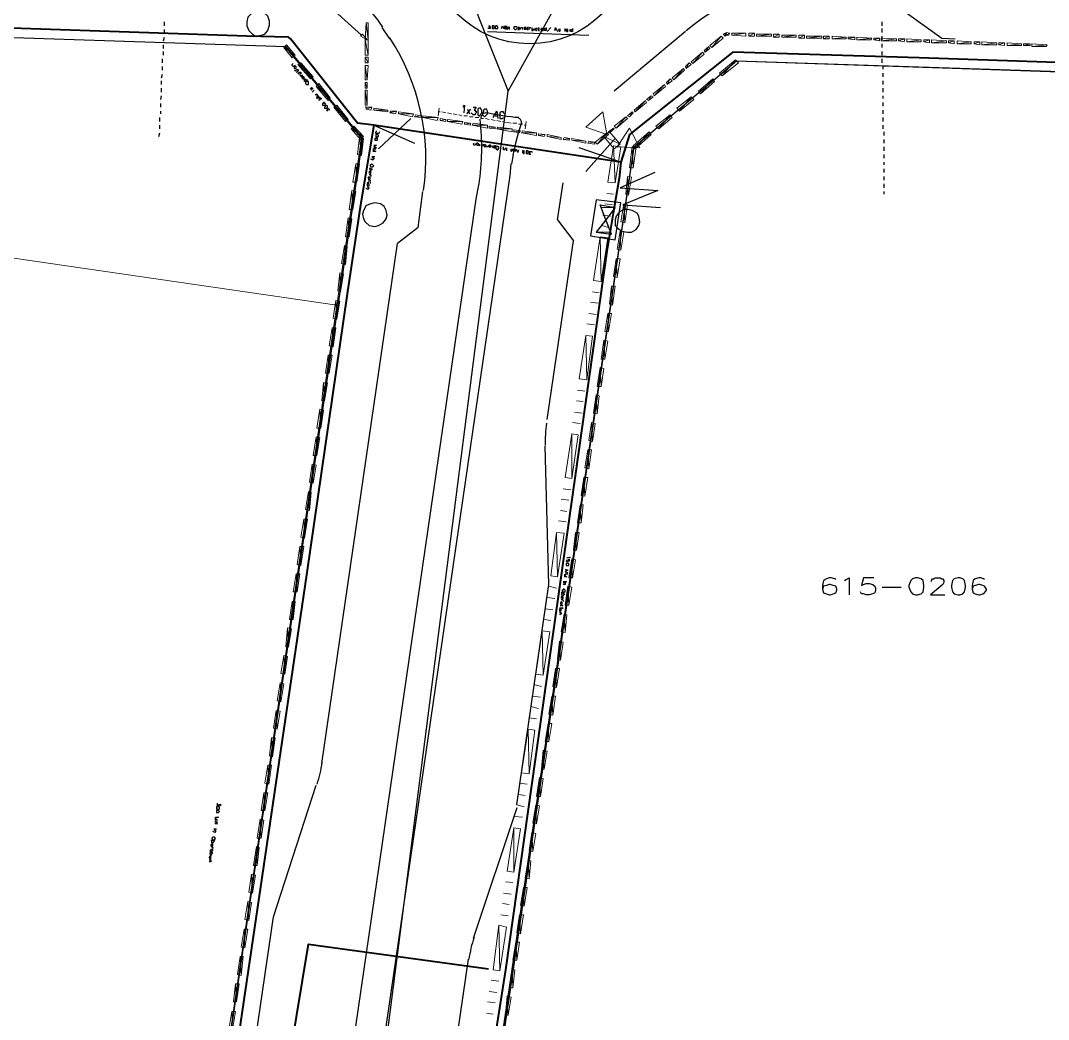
# Model space of a CAD drawing. Header units: inches. Extents: x 5 to 844, y 8 to 596.
# Drawn here: x 389.7 to 529.2, y 378.3 to 514 of the extents above; entities that cross this region are included whole.
import ezdxf

# ---------------------------------------------------------------- set-up
doc = ezdxf.new("R2010")
doc.units = ezdxf.units.IN
doc.header["$MEASUREMENT"] = 0
doc.layers.add('PDF_Geometry', color=7, linetype='Continuous', true_color=0x989898)

msp = doc.modelspace()

# ---------------------------------------------------------------- linework, layer by layer
at = {"layer": 'PDF_Geometry', "color": 6, "lineweight": 40}
for points in [[(420.42, 511.83), (344.44, 514.4), (255.34, 517.36), (257.14, 545.39)], [(437.65, 499.75), (435.46, 500), (426.34, 511.45), (426.08, 511.7), (420.42, 511.83)], [(653.25, 496.66), (646.7, 504.37), (584.73, 506.43), (564.93, 507.07), (511.7, 508.87), (486.38, 509.65), (472.36, 498.46), (471.21, 494.73)], [(437.65, 499.75), (435.85, 488.95)], [(471.21, 494.73), (437.65, 499.75)], [(471.21, 494.73), (470.95, 492.55)], [(435.85, 488.95), (434.05, 476.86), (428.52, 438.68), (418.11, 368.1), (412.19, 328.11), (397.41, 317.18), (394.71, 317.57)]]:
    msp.add_lwpolyline(points, dxfattribs=at)
at = {"layer": 'PDF_Geometry', "color": 7, "lineweight": 25}
for points in [[(10.69, 522.5), (20.33, 523.15), (35.11, 523.4), (50.03, 522.89), (199.16, 517.87), (321.68, 513.89), (425.69, 510.42), (436.11, 497.95), (411.17, 328.88)], [(435.98, 511.96), (425.05, 521.86), (424.02, 521.86)], [(486.89, 508.49), (646.57, 503.22), (656.98, 490.75), (604.66, 133.08), (590.77, 122.67), (433.79, 145.55), (423.51, 159.43), (473, 496.79), (486.89, 508.49)], [(449.73, 502.19), (449.86, 502.32), (449.99, 502.45), (449.86, 501.42)], [(450.76, 501.93), (450.25, 501.29)], [(450.38, 501.93), (450.63, 501.29)], [(451.15, 502.19), (451.53, 502.19), (451.28, 501.8), (451.41, 501.8), (451.41, 501.67), (451.53, 501.67), (451.53, 501.55), (451.53, 501.42), (451.41, 501.29), (451.41, 501.16), (451.28, 501.16), (451.15, 501.16), (451.02, 501.29), (450.89, 501.42)], [(452.05, 502.06), (451.92, 502.06), (451.79, 501.93), (451.79, 501.67), (451.79, 501.55), (451.79, 501.29), (451.79, 501.16), (451.92, 501.03), (452.05, 501.03), (452.18, 501.29), (452.31, 501.42), (452.31, 501.55), (452.31, 501.8), (452.18, 501.93), (452.18, 502.06), (452.05, 502.06)], [(452.82, 501.93), (452.69, 501.93), (452.56, 501.8), (452.56, 501.55), (452.43, 501.42), (452.43, 501.16), (452.56, 501.03), (452.69, 500.9), (452.82, 501.03), (452.95, 501.16), (453.08, 501.29), (453.08, 501.42), (453.08, 501.67), (452.95, 501.93), (452.82, 501.93)], [(453.85, 500.77), (454.36, 501.67), (454.49, 500.65)], [(454.11, 501.03), (454.49, 501.03)], [(455.39, 501.29), (455.26, 501.42), (455.26, 501.55), (455.13, 501.55), (455.01, 501.55), (454.88, 501.55), (454.75, 501.42), (454.75, 501.29), (454.75, 501.03), (454.75, 500.9), (454.75, 500.77), (454.75, 500.65), (454.88, 500.65), (455.01, 500.65), (455.13, 500.65), (455.26, 500.77)], [(500.39, 438.04), (500.26, 438.16), (499.75, 438.29), (499.49, 438.29), (499.1, 438.16), (498.72, 437.91), (498.59, 437.26), (498.59, 436.75), (498.72, 436.24), (499.1, 436.11), (499.49, 435.98), (499.62, 435.98), (500, 436.11), (500.39, 436.24), (500.52, 436.62), (500.52, 436.75), (500.39, 437.14), (500, 437.26), (499.62, 437.39), (499.49, 437.39), (499.1, 437.26), (498.72, 437.14), (498.59, 436.75)], [(501.55, 437.91), (501.8, 438.04), (502.19, 438.29), (502.19, 435.98)], [(505.53, 438.29), (504.12, 438.29), (503.86, 437.26), (504.12, 437.39), (504.5, 437.52), (504.89, 437.52), (505.4, 437.39), (505.66, 437.14), (505.79, 436.88), (505.79, 436.62), (505.66, 436.24), (505.4, 436.11), (504.89, 435.98), (504.5, 435.98), (504.12, 436.11), (503.86, 436.11), (503.73, 436.36)], [(511.19, 438.29), (510.8, 438.16), (510.55, 437.91), (510.29, 437.26), (510.29, 437.01), (510.55, 436.36), (510.8, 436.11), (511.19, 435.98), (511.45, 435.98), (511.96, 436.11), (512.22, 436.36), (512.35, 437.01), (512.35, 437.26), (512.22, 437.91), (511.96, 438.16), (511.45, 438.29), (511.19, 438.29)], [(513.37, 437.78), (513.37, 437.91), (513.5, 438.16), (513.63, 438.16), (513.89, 438.29), (514.53, 438.29), (514.79, 438.16), (514.92, 438.16), (515.05, 437.91), (515.05, 437.65), (514.92, 437.39), (514.66, 437.14), (513.25, 435.98), (515.17, 435.98)], [(516.97, 438.29), (516.46, 438.16), (516.2, 437.91), (516.07, 437.26), (516.07, 437.01), (516.2, 436.36), (516.46, 436.11), (516.97, 435.98), (517.23, 435.98), (517.62, 436.11), (517.87, 436.36), (518, 437.01), (518, 437.26), (517.87, 437.91), (517.62, 438.16), (517.23, 438.29), (516.97, 438.29)], [(520.57, 438.04), (520.45, 438.16), (520.06, 438.29), (519.8, 438.29), (519.29, 438.16), (519.03, 437.91), (518.9, 437.26), (518.9, 436.75), (519.03, 436.24), (519.29, 436.11), (519.8, 435.98), (519.93, 435.98), (520.32, 436.11), (520.57, 436.24), (520.83, 436.62), (520.83, 436.75), (520.57, 437.14), (520.32, 437.26), (519.93, 437.39), (519.8, 437.39), (519.29, 437.26), (519.03, 437.14), (518.9, 436.75)], [(506.69, 437.01), (509.26, 437.01)]]:
    msp.add_lwpolyline(points, dxfattribs=at)
at = {"layer": 'PDF_Geometry', "color": 9, "lineweight": 25, "true_color": 0xbababa}
for points in [[(447.81, 524.69), (455.91, 504.37)], [(455.91, 504.37), (466.83, 524.05)], [(397.28, 318.6), (295.2, 333.64), (318.47, 491.9), (321.68, 513.89), (425.69, 510.42), (436.11, 497.95), (411.17, 328.88), (397.28, 318.6)], [(486.89, 508.49), (566.73, 505.79), (545.26, 358.58), (454.49, 371.95), (473, 496.79), (486.89, 508.49)], [(429.81, 301.37), (431.35, 312.81), (455.91, 504.37)]]:
    msp.add_lwpolyline(points, dxfattribs=at)
at = {"layer": 'PDF_Geometry', "lineweight": 25}
for points in [[(507.59, 516.72), (514.79, 511.57), (516.59, 511.45)], [(409.24, 513.25), (409.24, 513.76)], [(506.69, 513.25), (506.69, 513.76)], [(409.24, 512.99), (409.24, 512.99)], [(409.24, 512.22), (409.24, 512.73)], [(439.84, 511.45), (438.81, 512.99)], [(479.95, 512.47), (470.31, 504.37)], [(506.69, 512.99), (506.69, 512.99)], [(506.69, 512.35), (506.69, 512.86)], [(409.11, 511.19), (409.24, 511.7)], [(409.11, 510.93), (409.11, 510.93)], [(409.24, 511.96), (409.24, 511.96)], [(506.69, 512.09), (506.69, 512.09)], [(506.69, 511.32), (506.69, 511.83)], [(506.69, 511.06), (506.69, 511.06)], [(506.69, 510.29), (506.69, 510.8)], [(409.11, 510.16), (409.11, 510.67)], [(409.11, 510.03), (409.11, 510.03)], [(409.11, 509.26), (409.11, 509.77)], [(506.69, 510.03), (506.69, 510.03)], [(506.69, 509.26), (506.69, 509.77)], [(408.98, 508.23), (408.98, 508.75)], [(409.11, 509), (409.11, 509)], [(506.69, 509), (506.69, 509)], [(506.69, 508.23), (506.69, 508.75)], [(506.82, 508.1), (506.82, 508.1)], [(408.85, 506.17), (408.98, 506.69)], [(408.98, 507.97), (408.98, 507.97)], [(408.98, 507.2), (408.98, 507.72)], [(408.98, 506.95), (408.98, 506.95)], [(506.82, 507.33), (506.82, 507.85)], [(506.82, 507.07), (506.82, 507.07)], [(506.82, 506.3), (506.82, 506.82)], [(408.85, 505.92), (408.85, 505.92)], [(408.85, 505.27), (408.85, 505.79)], [(506.82, 506.05), (506.82, 506.05)], [(506.82, 505.27), (506.82, 505.79)], [(408.85, 505.02), (408.85, 505.02)], [(408.85, 504.25), (408.85, 504.76)], [(408.85, 503.99), (408.85, 503.99)], [(506.82, 505.02), (506.82, 505.02)], [(506.82, 504.25), (506.82, 504.76)], [(506.82, 503.99), (506.82, 503.99)], [(408.72, 503.22), (408.85, 503.73)], [(408.72, 502.96), (408.72, 502.96)], [(408.72, 502.19), (408.72, 502.7)], [(506.82, 503.35), (506.82, 503.73)], [(506.82, 503.09), (506.82, 503.09)], [(506.82, 502.32), (506.82, 502.83)], [(408.59, 501.03), (408.59, 501.03)], [(408.72, 501.93), (408.72, 501.93)], [(408.72, 501.29), (408.72, 501.67)], [(506.82, 502.06), (506.82, 502.06)], [(506.82, 501.29), (506.82, 501.8)], [(506.82, 501.03), (506.82, 501.03)], [(408.59, 500.26), (408.59, 500.77)], [(408.59, 500), (408.59, 500)], [(408.59, 499.23), (408.59, 499.75)], [(506.82, 500.26), (506.82, 500.77)], [(506.82, 500), (506.82, 500)], [(506.82, 499.23), (506.82, 499.75)], [(408.47, 498.2), (408.59, 498.72)], [(408.59, 498.98), (408.59, 498.98)], [(506.95, 499.1), (506.95, 499.1)], [(506.95, 498.33), (506.95, 498.85)], [(506.95, 498.08), (506.95, 498.08)], [(506.95, 497.3), (506.95, 497.82)], [(506.95, 497.05), (506.95, 497.05)], [(506.95, 496.28), (506.95, 496.79)], [(506.95, 496.02), (506.95, 496.02)], [(506.95, 495.25), (506.95, 495.76)], [(395.61, 77.15), (456.16, 492.93), (456.29, 494.48)], [(506.95, 494.99), (506.95, 494.99)], [(506.95, 494.35), (506.95, 494.73)], [(506.95, 494.09), (506.95, 494.09)], [(506.95, 493.32), (506.95, 493.83)], [(506.95, 493.06), (506.95, 493.06)], [(506.95, 492.29), (506.95, 492.8)], [(391.62, 77.67), (451.53, 489.72), (451.92, 491.65)], [(462.59, 486.89), (463.36, 491.9)], [(506.95, 492.03), (506.95, 492.03)], [(506.95, 491.26), (506.95, 491.78)], [(443.69, 485.86), (444.33, 490.75)], [(506.95, 491), (506.95, 491)], [(506.95, 490.36), (506.95, 490.75)], [(443.69, 485.86), (440.86, 483.68)], [(462.59, 486.89), (464.78, 484.06)], [(430.58, 413.09), (440.86, 483.68)], [(461.18, 459.76), (464.78, 484.06)], [(457.06, 407.44), (461.43, 437.39), (460.92, 456.16)], [(420.16, 343.41), (419.65, 362.18), (424.02, 392.27), (429.81, 410.14)], [(457.06, 407.05), (451.15, 389.31)], [(417.85, 161.88), (450.51, 386.48)]]:
    msp.add_lwpolyline(points, dxfattribs=at)
at = {"layer": 'PDF_Geometry', "color": 1, "lineweight": 25}
for points in [[(421.58, 515.17), (421.06, 514.92), (420.55, 514.4), (420.42, 513.76), (420.42, 513.25), (420.68, 512.6), (421.19, 512.09), (421.58, 511.83), (422.35, 511.96), (422.86, 512.09), (423.25, 512.6), (423.51, 513.37), (423.51, 513.89), (423.25, 514.53), (422.74, 515.05), (422.22, 515.17), (421.58, 515.17)], [(453.21, 513.25), (453.46, 513.25), (453.33, 513.12), (453.46, 513.12), (453.46, 512.99), (453.46, 512.86), (453.33, 512.86), (453.21, 512.86), (453.21, 512.99)], [(453.85, 513.25), (453.72, 513.25), (453.72, 513.12), (453.72, 512.99), (453.72, 512.86), (453.85, 512.86), (453.98, 512.86), (453.98, 512.99), (453.98, 513.12), (453.98, 513.25), (453.85, 513.25)], [(454.23, 513.25), (454.11, 513.12), (454.11, 512.99), (454.11, 512.86), (454.23, 512.86), (454.36, 512.86), (454.49, 512.86), (454.49, 512.99), (454.49, 513.12), (454.36, 513.25), (454.23, 513.25)], [(455.01, 512.86), (455.13, 513.25), (455.26, 512.86), (455.52, 513.25), (455.39, 512.73)], [(455.65, 512.73), (455.65, 513.25), (455.78, 512.73), (456.03, 513.12), (456.03, 512.73)], [(457.06, 512.99), (457.06, 513.12), (456.93, 513.12), (456.81, 513.12), (456.68, 513.12), (456.68, 512.99), (456.68, 512.86), (456.81, 512.73), (456.93, 512.73), (457.06, 512.86)], [(457.32, 512.99), (457.19, 512.99), (457.19, 512.86), (457.19, 512.73), (457.32, 512.73), (457.45, 512.73), (457.45, 512.86), (457.45, 512.99), (457.32, 512.99)], [(457.58, 512.73), (457.58, 512.99)], [(457.58, 512.86), (457.71, 512.99), (457.83, 512.99), (457.83, 512.86), (457.83, 512.73)], [(458.35, 512.86), (458.35, 512.99), (458.22, 512.99), (458.09, 512.99), (458.09, 512.86), (458.22, 512.86), (458.35, 512.86), (458.35, 512.73), (458.22, 512.73), (458.09, 512.73)], [(458.61, 513.12), (458.48, 512.73), (458.61, 512.73)], [(458.48, 512.99), (458.61, 512.99)], [(458.73, 512.73), (458.86, 512.99)], [(458.86, 512.86), (458.86, 512.99), (458.99, 512.99)], [(459.12, 512.99), (459.12, 512.73), (459.12, 512.6), (459.25, 512.6), (459.25, 512.73), (459.38, 512.73)], [(459.38, 512.86), (459.38, 512.6)], [(459.89, 512.86), (459.76, 512.86), (459.63, 512.86), (459.51, 512.73), (459.63, 512.73), (459.63, 512.6), (459.76, 512.6), (459.89, 512.73)], [(460.02, 512.99), (460.02, 512.73), (460.02, 512.6), (460.15, 512.6)], [(460.02, 512.86), (460.15, 512.86)], [(460.28, 512.73), (460.66, 512.73), (460.53, 512.86), (460.41, 512.86), (460.28, 512.73), (460.41, 512.73), (460.41, 512.6), (460.53, 512.6), (460.66, 512.6)], [(461.05, 512.99), (461.05, 512.6), (460.92, 512.6), (460.79, 512.6), (460.79, 512.73), (460.79, 512.86), (460.92, 512.86), (461.05, 512.86)], [(461.69, 512.99), (461.18, 512.47)], [(462.21, 512.6), (462.33, 512.99), (462.59, 512.47)], [(462.21, 512.73), (462.46, 512.73)], [(462.98, 512.73), (462.85, 512.73), (462.72, 512.73), (462.85, 512.6), (462.98, 512.6), (462.85, 512.47), (462.72, 512.6)], [(463.62, 512.47), (463.62, 512.86)], [(464.01, 512.47), (464.01, 512.73), (463.88, 512.73), (463.75, 512.73), (463.75, 512.6), (463.88, 512.47), (464.01, 512.47)], [(464.26, 512.86), (464.26, 512.86)], [(464.26, 512.73), (464.26, 512.47)], [(464.65, 512.86), (464.65, 512.47), (464.52, 512.47), (464.39, 512.47), (464.39, 512.6), (464.39, 512.73), (464.52, 512.73), (464.65, 512.73)], [(426.98, 507.85), (426.72, 507.72), (426.59, 507.85), (426.59, 507.97), (426.72, 508.1)], [(426.98, 507.46), (427.11, 507.46), (427.11, 507.59), (427.11, 507.72), (426.98, 507.72), (426.85, 507.72), (426.85, 507.59), (426.85, 507.46), (426.98, 507.46)], [(426.98, 507.07), (426.98, 507.2), (426.98, 507.07)], [(427.11, 507.2), (427.36, 507.33)], [(427.11, 506.95), (427.36, 507.07), (427.49, 507.2), (427.36, 507.2)], [(427.36, 506.95), (427.24, 507.07)], [(427.36, 506.82), (427.62, 506.95), (427.75, 506.95), (427.75, 506.82), (427.75, 506.69), (427.62, 506.69), (427.49, 506.69), (427.49, 506.82)], [(427.88, 506.43), (427.75, 506.43), (427.62, 506.43)], [(428.01, 506.56), (427.75, 506.3)], [(428.14, 506.05), (428.01, 506.3), (427.88, 506.3), (427.88, 506.17), (428.01, 506.05), (428.14, 506.05), (428.26, 506.17), (428.14, 506.3), (428.01, 506.3)], [(428.65, 505.92), (428.39, 505.66), (428.26, 505.66), (428.26, 505.79), (428.26, 505.92), (428.39, 506.05), (428.39, 505.92), (428.52, 505.92), (428.52, 505.79)], [(428.52, 505.27), (428.65, 505.27), (428.78, 505.27), (428.78, 505.4), (428.78, 505.53), (428.78, 505.66), (428.65, 505.66), (428.52, 505.66), (428.39, 505.53), (428.39, 505.4), (428.52, 505.27)], [(429.29, 504.63), (429.16, 504.63), (429.04, 504.76), (429.16, 504.76), (429.29, 504.89)], [(429.42, 504.76), (429.16, 504.5)], [(429.55, 504.5), (429.29, 504.25)], [(430.19, 503.73), (429.94, 503.47), (430.06, 503.86), (429.68, 503.86), (429.94, 503.99)], [(430.58, 503.35), (430.19, 503.09), (430.45, 503.47), (429.94, 503.35), (430.32, 503.6)], [(430.71, 502.45), (430.84, 502.45), (430.96, 502.45), (431.09, 502.57), (431.09, 502.7), (430.96, 502.7), (430.96, 502.83), (430.84, 502.83), (430.84, 502.7), (430.71, 502.7), (430.71, 502.57), (430.71, 502.45)], [(430.96, 502.06), (431.09, 502.06), (431.22, 502.06), (431.35, 502.19), (431.35, 502.32), (431.22, 502.45), (431.09, 502.32), (430.96, 502.19), (430.96, 502.06)], [(431.35, 501.67), (431.22, 501.8), (431.48, 501.8), (431.35, 501.8), (431.35, 501.93), (431.48, 502.06), (431.61, 501.93), (431.61, 501.8)], [(438.42, 498.85), (438.29, 498.59), (438.16, 498.72), (438.16, 498.59), (438.04, 498.59), (437.91, 498.72), (437.91, 498.85), (438.04, 498.85), (438.04, 498.98)], [(438.29, 498.33), (438.16, 498.46), (438.04, 498.46), (437.91, 498.46), (437.91, 498.33), (437.91, 498.2), (438.04, 498.08), (438.16, 498.08), (438.16, 498.2), (438.29, 498.2), (438.29, 498.33)], [(437.65, 497.05), (438.04, 497.05), (437.65, 496.92), (438.04, 496.66), (437.65, 496.66)], [(438.16, 497.82), (438.16, 497.95), (438.04, 497.95), (437.91, 497.95), (437.78, 497.95), (437.78, 497.82), (437.78, 497.69), (437.91, 497.69), (438.04, 497.69), (438.16, 497.69), (438.16, 497.82)], [(451.53, 497.3), (451.41, 497.05), (451.28, 497.05), (451.15, 497.18), (451.28, 497.3)], [(451.79, 497.05), (451.92, 497.05), (451.92, 497.18), (451.79, 497.3), (451.66, 497.3), (451.66, 497.18), (451.66, 497.05), (451.79, 497.05)], [(452.05, 496.92), (452.05, 497.18)], [(452.31, 496.79), (452.43, 497.05), (452.31, 497.18)], [(452.43, 496.92), (452.31, 496.92)], [(452.56, 497.18), (452.56, 496.92), (452.69, 496.92), (452.69, 496.79), (452.82, 496.79), (452.82, 496.92), (452.95, 496.92), (452.82, 497.05), (452.69, 497.18), (452.69, 497.05), (452.56, 497.05)], [(453.21, 497.05), (453.21, 496.79), (453.21, 496.92)], [(453.59, 496.79), (453.33, 496.92), (453.33, 496.79), (453.46, 496.79), (453.59, 496.79), (453.59, 496.92), (453.46, 497.05), (453.33, 497.05), (453.33, 496.92)], [(453.98, 496.66), (453.85, 496.66), (453.85, 496.79), (453.72, 496.79), (453.85, 496.92), (453.98, 496.92), (454.11, 496.79)], [(454.11, 497.05), (453.98, 496.66), (454.11, 496.66)], [(454.36, 496.4), (454.49, 496.4), (454.49, 496.53), (454.62, 496.53), (454.62, 496.66), (454.62, 496.79), (454.49, 496.79), (454.36, 496.92), (454.23, 496.79), (454.23, 496.66), (454.23, 496.53), (454.36, 496.53), (454.36, 496.4)], [(437.39, 495.5), (437.78, 495.5)], [(437.52, 496.53), (437.91, 496.53), (437.52, 496.4), (437.91, 496.15), (437.52, 496.15)], [(452.05, 496.79), (452.05, 496.79)], [(453.21, 496.79), (453.08, 496.79), (452.95, 496.79)], [(455.39, 496.4), (455.26, 496.4), (455.26, 496.53), (455.26, 496.79)], [(455.52, 496.66), (455.39, 496.4), (455.52, 496.53)], [(455.65, 496.66), (455.65, 496.28)], [(456.68, 496.53), (456.68, 496.15), (456.55, 496.53), (456.29, 496.15), (456.29, 496.53)], [(457.32, 496.4), (457.19, 496.02), (457.06, 496.4), (456.81, 496.15), (456.93, 496.53)], [(457.96, 495.89), (458.09, 495.89), (458.09, 496.02), (458.09, 496.15), (458.09, 496.28), (457.96, 496.28), (457.83, 496.28), (457.83, 496.15), (457.83, 496.02), (457.96, 495.89)], [(458.48, 495.89), (458.61, 495.89), (458.61, 496.02), (458.61, 496.15), (458.61, 496.28), (458.48, 496.28), (458.35, 496.28), (458.35, 496.15), (458.35, 496.02), (458.35, 495.89), (458.48, 495.89)], [(458.99, 495.76), (458.73, 495.76), (458.86, 495.89), (458.86, 496.02), (458.73, 496.02), (458.73, 496.15), (458.86, 496.15), (458.99, 496.15), (459.12, 496.15), (459.12, 496.02)], [(437.65, 494.22), (437.52, 494.35), (437.39, 494.48), (437.26, 494.35), (437.14, 494.35), (437.14, 494.22), (437.26, 494.09), (437.39, 494.09), (437.52, 494.09), (437.65, 494.22)], [(437.65, 495.25), (437.65, 495.12), (437.52, 495.12), (437.52, 494.99), (437.26, 495.12)], [(437.39, 495.38), (437.65, 495.25), (437.52, 495.25)], [(436.88, 492.42), (437.14, 492.42), (437.14, 492.55), (437.14, 492.68), (437.01, 492.68), (436.88, 492.68), (436.88, 492.55), (437.01, 492.42)], [(437.01, 493.96), (437.39, 493.83), (437.39, 493.7), (437.26, 493.58), (437.14, 493.7), (437.14, 493.83), (437.14, 493.96)], [(437.26, 493.45), (437.14, 493.19), (437.26, 493.19), (437.26, 493.32), (437.26, 493.45), (437.14, 493.45), (437.01, 493.45), (437.01, 493.32), (437.01, 493.19)], [(437.01, 493.06), (437.26, 493.06)], [(437.14, 493.06), (437.26, 492.93), (437.26, 492.8)], [(436.88, 491.26), (437.01, 491.13), (436.88, 491.13), (436.88, 491), (436.62, 491.13)], [(437.01, 491.9), (436.75, 491.9)], [(437.01, 491.65), (437.01, 491.78), (436.88, 491.78), (436.75, 491.78), (436.75, 491.65), (436.75, 491.52), (436.88, 491.52), (437.01, 491.52), (437.01, 491.65)], [(436.75, 491.39), (437.01, 491.26)], [(437.26, 492.16), (436.88, 492.16)], [(437.14, 492.29), (437.14, 492.16)], [(437.14, 491.9), (437.26, 491.9), (437.14, 491.9)], [(439.32, 488.18), (439.06, 488.69), (438.55, 489.08), (437.78, 489.2), (437.26, 489.08), (436.62, 488.82), (436.24, 488.18), (436.11, 487.66), (436.24, 487.02), (436.49, 486.63), (437.01, 486.12), (437.78, 485.99), (438.29, 486.12), (438.94, 486.5), (439.32, 487.02), (439.45, 487.53), (439.32, 488.18)], [(473.65, 487.4), (473.39, 487.79), (472.75, 488.18), (472.1, 488.3), (471.59, 488.3), (470.95, 487.92), (470.56, 487.4), (470.43, 486.89), (470.43, 486.12), (470.82, 485.73), (471.33, 485.35), (472.1, 485.22), (472.62, 485.22), (473.26, 485.6), (473.65, 486.12), (473.78, 486.63), (473.65, 487.4)], [(464.26, 441.12), (464.26, 441.12), (464.26, 440.99), (463.88, 440.99)], [(464.13, 440.48), (464.26, 440.74), (464.01, 440.74), (464.13, 440.74), (464.13, 440.61), (464.01, 440.48), (463.88, 440.48), (463.75, 440.61), (463.88, 440.61), (463.88, 440.74)], [(464.13, 440.09), (464.13, 440.22), (464.01, 440.22), (463.88, 440.35), (463.88, 440.22), (463.75, 440.22), (463.75, 440.09), (463.75, 439.96), (463.88, 439.96), (464.01, 439.96), (464.13, 439.96), (464.13, 440.09)], [(463.62, 438.81), (464.01, 438.81), (463.49, 438.68), (463.88, 438.42), (463.49, 438.42)], [(463.62, 439.45), (464.01, 439.32), (463.62, 439.19), (464.01, 438.94), (463.62, 439.06)], [(463.36, 437.78), (463.88, 437.78)], [(463.36, 437.65), (463.62, 437.65), (463.62, 437.52), (463.62, 437.39), (463.49, 437.39), (463.36, 437.39)], [(463.49, 436.24), (463.11, 436.24)], [(463.36, 436.24), (463.49, 436.11), (463.49, 435.98), (463.36, 435.98), (463.36, 435.85), (463.23, 435.85), (463.23, 435.98), (463.11, 436.11), (463.23, 436.11), (463.23, 436.24)], [(463.23, 435.72), (463.23, 435.46), (463.36, 435.46), (463.36, 435.59), (463.36, 435.72), (463.23, 435.72), (463.11, 435.72), (463.11, 435.59), (463.11, 435.46)], [(463.62, 436.49), (463.62, 436.62), (463.49, 436.75), (463.36, 436.75), (463.36, 436.62), (463.23, 436.62), (463.23, 436.49), (463.23, 436.36), (463.36, 436.36), (463.49, 436.36), (463.62, 436.36), (463.62, 436.49)], [(463.23, 434.18), (463.36, 434.18), (463.23, 434.18), (462.85, 434.18)], [(463.11, 433.92), (463.11, 434.05), (462.98, 434.05), (462.85, 434.05), (462.85, 433.92), (462.85, 433.79), (462.98, 433.79), (463.11, 433.79), (463.11, 433.92)], [(462.98, 434.69), (463.23, 434.69), (463.23, 434.82), (463.23, 434.95), (463.11, 435.08), (463.11, 434.95), (462.98, 434.95), (462.98, 434.82), (462.98, 434.69)], [(463.36, 434.44), (462.98, 434.56), (462.98, 434.44)], [(463.11, 435.34), (463.36, 435.34)], [(463.23, 435.34), (463.36, 435.21), (463.36, 435.08)], [(463.23, 434.56), (463.23, 434.44)], [(462.85, 433.66), (463.11, 433.54), (462.98, 433.54)], [(463.11, 433.54), (463.11, 433.41), (462.98, 433.41), (462.98, 433.28), (462.85, 433.41)], [(416.82, 407.57), (416.82, 407.31), (416.69, 407.44), (416.56, 407.44), (416.56, 407.31), (416.44, 407.31), (416.44, 407.44), (416.44, 407.57), (416.44, 407.69)], [(416.69, 407.05), (416.69, 407.18), (416.56, 407.18), (416.44, 407.18), (416.31, 407.18), (416.31, 407.05), (416.31, 406.92), (416.44, 406.92), (416.44, 406.79), (416.56, 406.79), (416.69, 406.92), (416.69, 407.05)], [(416.69, 406.54), (416.56, 406.67), (416.44, 406.67), (416.31, 406.67), (416.31, 406.54), (416.31, 406.41), (416.44, 406.41), (416.56, 406.41), (416.69, 406.54)], [(416.18, 405.77), (416.56, 405.77), (416.05, 405.64), (416.44, 405.38), (416.05, 405.38)], [(416.05, 405.25), (416.44, 405.12), (416.05, 404.99), (416.44, 404.87), (416.05, 404.87)], [(416.18, 403.97), (416.18, 403.84), (416.05, 403.71), (415.79, 403.84)], [(415.92, 404.22), (416.31, 404.22)], [(415.92, 404.09), (416.18, 403.97), (416.05, 403.97)], [(415.54, 402.68), (415.92, 402.55), (415.92, 402.42), (415.79, 402.29), (415.66, 402.29), (415.66, 402.42), (415.66, 402.55)], [(415.79, 402.17), (415.66, 401.91), (415.79, 401.91), (415.79, 402.04), (415.79, 402.17), (415.66, 402.17), (415.54, 402.04), (415.54, 401.91), (415.66, 401.91)], [(416.18, 402.94), (416.05, 402.94), (416.05, 403.07), (415.92, 403.07), (415.79, 403.07), (415.66, 402.94), (415.66, 402.81), (415.79, 402.81), (415.79, 402.68), (415.92, 402.68), (416.05, 402.68), (416.05, 402.81), (416.18, 402.94)], [(415.41, 401.14), (415.66, 401.14), (415.79, 401.27), (415.79, 401.39), (415.66, 401.39), (415.54, 401.39), (415.54, 401.27), (415.41, 401.27), (415.54, 401.27), (415.54, 401.14)], [(415.79, 400.88), (415.54, 400.88), (415.41, 400.88), (415.41, 400.75)], [(415.66, 400.62), (415.41, 400.62)], [(415.54, 401.78), (415.79, 401.65), (415.66, 401.78)], [(415.66, 401.01), (415.66, 400.75)], [(415.79, 401.65), (415.79, 401.52)], [(415.79, 400.62), (415.79, 400.62)], [(415.54, 400.37), (415.54, 400.49), (415.41, 400.49), (415.41, 400.37), (415.28, 400.37), (415.28, 400.24), (415.41, 400.24), (415.41, 400.11), (415.54, 400.11), (415.54, 400.24), (415.54, 400.37)], [(415.28, 399.98), (415.54, 399.98), (415.54, 399.85), (415.54, 399.72), (415.41, 399.72), (415.28, 399.72)]]:
    msp.add_lwpolyline(points, dxfattribs=at)
at = {"layer": 'PDF_Geometry', "lineweight": 0}
for points in [[(321.68, 513.89), (318.47, 491.9), (432.64, 475.32), (435.98, 497.95), (425.56, 510.42), (321.68, 513.89)], [(486.89, 508.49), (473, 496.79), (454.49, 371.95), (545.26, 358.58), (566.73, 505.79), (486.89, 508.49)], [(318.47, 491.9), (295.2, 333.64), (397.41, 318.6), (411.17, 328.88), (432.64, 475.32), (318.47, 491.9)]]:
    msp.add_lwpolyline(points, dxfattribs=at)
at = {"layer": 'PDF_Geometry', "color": 3, "lineweight": 0}
for points in [[(436.62, 513.63), (436.88, 511.32), (436.49, 511.32), (436.62, 513.63)], [(436.88, 513.63), (436.62, 513.63), (436.88, 511.32), (436.88, 513.63)], [(485.09, 512.09), (485.35, 511.83), (485.35, 512.22), (485.09, 512.09)], [(485.35, 511.83), (485.35, 512.22), (485.6, 512.09), (485.35, 511.83)], [(485.48, 512.35), (485.48, 511.96), (485.99, 512.22), (485.48, 512.35)], [(485.48, 511.96), (485.99, 512.22), (485.86, 511.96), (485.48, 511.96)], [(486.25, 512.22), (486.25, 511.96), (488.18, 512.22), (486.25, 512.22)], [(486.25, 511.96), (488.18, 512.22), (488.18, 511.83), (486.25, 511.96)], [(488.56, 512.22), (488.56, 511.83), (489.33, 512.22), (488.56, 512.22)], [(488.56, 511.83), (489.33, 512.22), (489.33, 511.83), (488.56, 511.83)], [(436.88, 511.32), (436.49, 511.32), (436.88, 509.26), (436.88, 511.32)], [(436.49, 511.32), (436.88, 509.26), (436.49, 509.26), (436.49, 511.32)], [(483.29, 510.55), (483.55, 510.29), (484.83, 511.83), (483.29, 510.55)], [(483.55, 510.29), (484.83, 511.83), (485.09, 511.57), (483.55, 510.29)], [(489.59, 512.09), (489.59, 511.83), (491.65, 512.09), (489.59, 512.09)], [(489.59, 511.83), (491.65, 512.09), (491.65, 511.83), (489.59, 511.83)], [(491.9, 512.09), (491.9, 511.7), (492.68, 512.09), (491.9, 512.09)], [(491.9, 511.7), (492.68, 512.09), (492.68, 511.7), (491.9, 511.7)], [(493.06, 511.96), (493.06, 511.7), (494.99, 511.96), (493.06, 511.96)], [(493.06, 511.7), (494.99, 511.96), (494.99, 511.7), (493.06, 511.7)], [(495.38, 511.96), (495.38, 511.57), (496.15, 511.96), (495.38, 511.96)], [(495.38, 511.57), (496.15, 511.96), (496.15, 511.57), (495.38, 511.57)], [(496.4, 511.83), (496.4, 511.57), (498.46, 511.83), (496.4, 511.83)], [(496.4, 511.57), (498.46, 511.83), (498.46, 511.57), (496.4, 511.57)], [(498.72, 511.83), (498.72, 511.45), (499.49, 511.83), (498.72, 511.83)], [(498.72, 511.45), (499.49, 511.83), (499.49, 511.45), (498.72, 511.45)], [(499.87, 511.83), (499.87, 511.45), (501.8, 511.7), (499.87, 511.83)], [(499.87, 511.45), (501.8, 511.7), (501.8, 511.45), (499.87, 511.45)], [(502.06, 511.7), (502.06, 511.45), (502.96, 511.7), (502.06, 511.7)], [(502.06, 511.45), (502.96, 511.7), (502.96, 511.32), (502.06, 511.45)], [(503.22, 511.7), (503.22, 511.32), (505.27, 511.57), (503.22, 511.7)], [(503.22, 511.32), (505.27, 511.57), (505.15, 511.32), (503.22, 511.32)], [(505.53, 511.57), (505.53, 511.32), (506.3, 511.57), (505.53, 511.57)], [(505.53, 511.32), (506.3, 511.57), (506.3, 511.19), (505.53, 511.32)], [(506.56, 511.57), (506.56, 511.19), (508.62, 511.45), (506.56, 511.57)], [(506.56, 511.19), (508.62, 511.45), (508.62, 511.19), (506.56, 511.19)], [(508.87, 511.45), (508.87, 511.19), (509.77, 511.45), (508.87, 511.45)], [(508.87, 511.19), (509.77, 511.45), (509.65, 511.06), (508.87, 511.19)], [(510.03, 511.45), (510.03, 511.06), (511.96, 511.32), (510.03, 511.45)], [(510.03, 511.06), (511.96, 511.32), (511.96, 511.06), (510.03, 511.06)], [(512.35, 511.32), (512.35, 511.06), (513.12, 511.32), (512.35, 511.32)], [(512.35, 511.06), (513.12, 511.32), (513.12, 510.93), (512.35, 511.06)], [(513.37, 511.32), (513.37, 510.93), (515.43, 511.19), (513.37, 511.32)], [(513.37, 510.93), (515.43, 511.19), (515.43, 510.93), (513.37, 510.93)], [(515.69, 511.19), (515.69, 510.93), (516.46, 511.19), (515.69, 511.19)], [(515.69, 510.93), (516.46, 511.19), (516.46, 510.8), (515.69, 510.93)], [(516.85, 511.19), (516.85, 510.8), (518.77, 511.06), (516.85, 511.19)], [(516.85, 510.8), (518.77, 511.06), (518.77, 510.8), (516.85, 510.8)], [(519.16, 511.06), (519.16, 510.8), (519.93, 511.06), (519.16, 511.06)], [(519.16, 510.8), (519.93, 511.06), (519.93, 510.67), (519.16, 510.8)], [(520.19, 511.06), (520.19, 510.67), (522.25, 510.93), (520.19, 511.06)], [(520.19, 510.67), (522.25, 510.93), (522.25, 510.67), (520.19, 510.67)], [(522.5, 510.93), (522.5, 510.67), (523.27, 510.93), (522.5, 510.93)], [(522.5, 510.67), (523.27, 510.93), (523.27, 510.55), (522.5, 510.67)], [(523.66, 510.93), (523.66, 510.55), (525.59, 510.8), (523.66, 510.93)], [(523.66, 510.55), (525.59, 510.8), (525.59, 510.55), (523.66, 510.55)], [(525.85, 510.8), (525.85, 510.55), (526.75, 510.8), (525.85, 510.8)], [(525.85, 510.55), (526.75, 510.8), (526.75, 510.55), (525.85, 510.55)], [(527, 510.8), (527, 510.42), (529.06, 510.67), (527, 510.8)], [(480.72, 508.36), (480.98, 508.1), (482.26, 509.65), (480.72, 508.36)], [(480.98, 508.1), (482.26, 509.65), (482.52, 509.39), (480.98, 508.1)], [(482.52, 509.9), (482.65, 509.65), (483.16, 510.42), (482.52, 509.9)], [(482.65, 509.65), (483.16, 510.42), (483.29, 510.16), (482.65, 509.65)], [(527, 510.42), (529.06, 510.67), (528.93, 510.42), (527, 510.42)], [(436.88, 509), (436.49, 509), (436.88, 508.23), (436.88, 509)], [(436.49, 509), (436.88, 508.23), (436.49, 508.23), (436.49, 509)], [(479.95, 507.72), (480.08, 507.46), (480.46, 508.23), (479.95, 507.72)], [(480.08, 507.46), (480.46, 508.23), (480.72, 507.97), (480.08, 507.46)], [(436.88, 507.85), (436.49, 507.85), (436.75, 505.92), (436.88, 507.85)], [(436.49, 507.85), (436.75, 505.92), (436.49, 505.92), (436.49, 507.85)], [(478.15, 506.17), (478.4, 505.92), (479.69, 507.46), (478.15, 506.17)], [(478.4, 505.92), (479.69, 507.46), (479.82, 507.2), (478.4, 505.92)], [(436.75, 505.53), (436.49, 505.53), (436.75, 504.76), (436.75, 505.53)], [(436.49, 505.53), (436.75, 504.76), (436.49, 504.76), (436.49, 505.53)], [(475.58, 503.99), (475.7, 503.73), (477.12, 505.27), (475.58, 503.99)], [(475.7, 503.73), (477.12, 505.27), (477.25, 505.02), (475.7, 503.73)], [(477.38, 505.53), (477.5, 505.27), (477.89, 506.05), (477.38, 505.53)], [(477.5, 505.27), (477.89, 506.05), (478.15, 505.79), (477.5, 505.27)], [(436.75, 504.5), (436.49, 504.5), (436.75, 502.45), (436.75, 504.5)], [(436.49, 504.5), (436.75, 502.45), (436.49, 502.45), (436.49, 504.5)], [(473, 501.8), (473.13, 501.55), (474.55, 503.09), (473, 501.8)], [(473.13, 501.55), (474.55, 503.09), (474.68, 502.83), (473.13, 501.55)], [(474.68, 503.22), (474.93, 503.09), (475.32, 503.73), (474.68, 503.22)], [(474.93, 503.09), (475.32, 503.73), (475.58, 503.6), (474.93, 503.09)], [(436.75, 502.19), (436.49, 502.19)], [(436.62, 502.19), (436.62, 501.93), (437.39, 502.19), (436.62, 502.19)], [(436.62, 501.93), (437.39, 502.19), (437.26, 501.8), (436.62, 501.93)], [(437.65, 502.06), (437.65, 501.8), (439.58, 501.8), (437.65, 502.06)], [(437.65, 501.8), (439.58, 501.8), (439.58, 501.55), (437.65, 501.8)], [(439.96, 501.67), (439.84, 501.42), (440.74, 501.67), (439.96, 501.67)], [(439.84, 501.42), (440.74, 501.67), (440.61, 501.29), (439.84, 501.42)], [(440.99, 501.55), (440.99, 501.29), (443.05, 501.29), (440.99, 501.55)], [(440.99, 501.29), (443.05, 501.29), (442.92, 500.9), (440.99, 501.29)], [(443.31, 501.16), (443.18, 500.9), (444.08, 501.03), (443.31, 501.16)], [(443.18, 500.9), (444.08, 501.03), (444.08, 500.77), (443.18, 500.9)], [(444.33, 501.03), (444.33, 500.77), (446.39, 500.77), (444.33, 501.03)], [(472.1, 501.03), (472.36, 500.9), (472.75, 501.55), (472.1, 501.03)], [(472.36, 500.9), (472.75, 501.55), (472.88, 501.42), (472.36, 500.9)], [(444.33, 500.77), (446.39, 500.77), (446.26, 500.39), (444.33, 500.77)], [(446.65, 500.65), (446.65, 500.39), (447.42, 500.52), (446.65, 500.65)], [(446.65, 500.39), (447.42, 500.52), (447.42, 500.26), (446.65, 500.39)], [(447.68, 500.52), (447.68, 500.26), (449.73, 500.26), (447.68, 500.52)], [(447.68, 500.26), (449.73, 500.26), (449.61, 499.87), (447.68, 500.26)], [(449.99, 500.13), (449.99, 499.87), (450.76, 500), (449.99, 500.13)], [(449.99, 499.87), (450.76, 500), (450.76, 499.75), (449.99, 499.87)], [(451.15, 500), (451.02, 499.75), (453.08, 499.75), (451.15, 500)], [(451.02, 499.75), (453.08, 499.75), (453.08, 499.36), (451.02, 499.75)], [(453.33, 499.62), (453.33, 499.36), (454.11, 499.49), (453.33, 499.62)], [(470.31, 499.62), (470.56, 499.36), (471.85, 500.9), (470.31, 499.62)], [(470.56, 499.36), (471.85, 500.9), (472.1, 500.65), (470.56, 499.36)], [(453.33, 499.36), (454.11, 499.49), (454.11, 499.23), (453.33, 499.36)], [(454.49, 499.49), (454.36, 499.23), (456.42, 499.23), (454.49, 499.49)], [(454.36, 499.23), (456.42, 499.23), (456.42, 498.85), (454.36, 499.23)], [(456.68, 499.1), (456.68, 498.85), (457.58, 498.98), (456.68, 499.1)], [(456.68, 498.85), (457.58, 498.98), (457.45, 498.72), (456.68, 498.85)], [(457.83, 498.98), (457.71, 498.72), (459.76, 498.72), (457.83, 498.98)], [(457.71, 498.72), (459.76, 498.72), (459.76, 498.33), (457.71, 498.72)], [(460.02, 498.59), (460.02, 498.33), (460.92, 498.46), (460.02, 498.59)], [(460.02, 498.33), (460.92, 498.46), (460.79, 498.2), (460.02, 498.33)], [(461.18, 498.46), (461.18, 498.2), (463.11, 498.08), (461.18, 498.46)], [(467.73, 497.43), (467.99, 497.18), (469.28, 498.72), (467.73, 497.43)], [(467.99, 497.18), (469.28, 498.72), (469.53, 498.46), (467.99, 497.18)], [(471.08, 497.18), (468.89, 498.2), (469.66, 498.85), (471.08, 497.18)], [(469.53, 498.85), (469.66, 498.72), (470.18, 499.36), (469.53, 498.85)], [(469.66, 498.72), (470.18, 499.36), (470.31, 499.23), (469.66, 498.72)], [(461.18, 498.2), (463.11, 498.08), (463.11, 497.82), (461.18, 498.2)], [(463.49, 498.08), (463.36, 497.82), (464.26, 497.95), (463.49, 498.08)], [(463.36, 497.82), (464.26, 497.95), (464.13, 497.69), (463.36, 497.82)], [(464.52, 497.95), (464.52, 497.69), (466.45, 497.56), (464.52, 497.95)], [(464.52, 497.69), (466.45, 497.56), (466.45, 497.3), (464.52, 497.69)], [(466.83, 497.56), (466.71, 497.3), (467.61, 497.43), (466.83, 497.56)], [(466.71, 497.3), (467.61, 497.43), (467.61, 497.18), (466.71, 497.3)], [(470.31, 496.53), (471.08, 497.18), (468.89, 498.2), (470.31, 496.53)], [(470.18, 496.92), (470.43, 491.9), (469.41, 492.03), (470.18, 496.92)], [(471.21, 496.79), (470.18, 496.92), (470.43, 491.9), (471.21, 496.79)], [(470.18, 490.36), (469.28, 490.49)], [(470.05, 488.95), (469.02, 489.08)], [(469.79, 487.4), (468.76, 487.53)], [(469.53, 485.86), (468.63, 486.12)], [(468.38, 484.58), (468.51, 478.53), (467.48, 478.66), (468.38, 484.58)], [(469.41, 484.45), (468.38, 484.58), (468.51, 478.53), (469.41, 484.45)], [(468.25, 476.99), (467.35, 477.12)], [(468.12, 475.58), (467.09, 475.7)], [(467.86, 474.03), (466.83, 474.16)], [(467.61, 472.62), (466.58, 472.75)], [(466.45, 471.21), (466.58, 465.16), (465.55, 465.29), (466.45, 471.21)], [(467.35, 471.08), (466.45, 471.21), (466.58, 465.16), (467.35, 471.08)], [(466.32, 463.62), (465.29, 463.75)], [(466.06, 462.21), (465.16, 462.33)], [(465.93, 460.66), (464.91, 460.79)], [(465.68, 459.25), (464.65, 459.38)], [(464.52, 457.83), (464.52, 451.79), (463.62, 451.92), (464.52, 457.83)], [(465.42, 457.71), (464.52, 457.83), (464.52, 451.79), (465.42, 457.71)], [(464.39, 450.25), (463.36, 450.38)], [(464.13, 448.83), (463.11, 448.96)], [(463.88, 447.29), (462.98, 447.42)], [(463.75, 445.88), (462.72, 446.01)], [(462.46, 444.46), (462.59, 438.42), (461.69, 438.55), (462.46, 444.46)], [(463.49, 444.33), (462.46, 444.46), (462.59, 438.42), (463.49, 444.33)], [(462.46, 436.88), (461.43, 437.14)], [(462.21, 435.46), (461.18, 435.59)], [(461.95, 433.92), (460.92, 434.05)], [(461.69, 432.51), (460.79, 432.64)], [(460.53, 431.09), (460.66, 425.05), (459.63, 425.18), (460.53, 431.09)], [(461.56, 430.96), (460.53, 431.09), (460.66, 425.05), (461.56, 430.96)], [(460.41, 423.51), (459.51, 423.76)], [(460.28, 422.09), (459.25, 422.22)], [(460.02, 420.55), (458.99, 420.81)], [(459.76, 419.14), (458.73, 419.26)], [(458.61, 417.72), (458.73, 411.68), (457.71, 411.81), (458.61, 417.72)], [(459.51, 417.59), (458.61, 417.72), (458.73, 411.68), (459.51, 417.59)], [(458.48, 410.27), (457.45, 410.39)], [(458.22, 408.72), (457.32, 408.85)], [(458.09, 407.18), (457.06, 407.44)], [(457.83, 405.77), (456.81, 405.89)], [(456.68, 404.35), (456.68, 398.31), (455.78, 398.44), (456.68, 404.35)], [(457.58, 404.22), (456.68, 404.35), (456.68, 398.31), (457.58, 404.22)], [(456.55, 396.89), (455.52, 397.02)], [(456.29, 395.35), (455.26, 395.48)], [(456.03, 393.94), (455.13, 394.07)], [(455.91, 392.39), (454.88, 392.52)], [(454.62, 391.11), (454.75, 384.94), (453.85, 385.07), (454.62, 391.11)], [(455.65, 390.85), (454.62, 391.11), (454.75, 384.94), (455.65, 390.85)], [(454.62, 383.52), (453.59, 383.65)], [(454.36, 381.98), (453.33, 382.11)], [(454.11, 380.57), (453.08, 380.7)], [(453.85, 379.02), (452.95, 379.15)]]:
    msp.add_lwpolyline(points, dxfattribs=at)
at = {"layer": 'PDF_Geometry', "color": 5, "lineweight": 25}
msp.add_lwpolyline([(453.08, 512.47), (466.83, 511.96)], dxfattribs=at)
at = {"layer": 'PDF_Geometry', "color": 7, "lineweight": 0}
msp.add_lwpolyline([(436.11, 512.09), (436.75, 511.32), (435.85, 511.83), (436.11, 512.09)], dxfattribs=at)
at = {"layer": 'PDF_Geometry', "color": 4, "lineweight": 0}
for points in [[(426.98, 509.26), (425.44, 510.29), (425.82, 510.67), (426.98, 509.26)], [(425.44, 510.29), (425.82, 510.67)], [(426.59, 508.87), (426.98, 509.26), (425.44, 510.29), (426.59, 508.87)], [(429.42, 506.3), (427.36, 507.97), (427.75, 508.23), (429.42, 506.3)], [(486.76, 508.62), (484.96, 506.43), (484.58, 506.82), (486.76, 508.62)], [(487.15, 508.23), (486.76, 508.62), (484.96, 506.43), (487.15, 508.23)], [(429.04, 506.05), (429.42, 506.3), (427.36, 507.97), (429.04, 506.05)], [(431.74, 503.47), (429.81, 505.02), (430.19, 505.4), (431.74, 503.47)], [(483.68, 506.05), (482, 503.99), (481.75, 504.37), (483.68, 506.05)], [(483.93, 505.66), (483.68, 506.05), (482, 503.99), (483.93, 505.66)], [(431.48, 503.09), (431.74, 503.47), (429.81, 505.02), (431.48, 503.09)], [(434.18, 500.52), (432.25, 502.19), (432.64, 502.45), (434.18, 500.52)], [(480.72, 503.6), (479.18, 501.67), (478.79, 502.06), (480.72, 503.6)], [(481.1, 503.22), (480.72, 503.6), (479.18, 501.67), (481.1, 503.22)], [(433.79, 500.26), (434.18, 500.52), (432.25, 502.19), (433.79, 500.26)], [(477.89, 501.16), (476.35, 499.23), (475.96, 499.62), (477.89, 501.16)], [(478.15, 500.77), (477.89, 501.16), (476.35, 499.23), (478.15, 500.77)], [(436.24, 498.2), (434.56, 499.23), (434.95, 499.62), (436.24, 498.2)], [(435.85, 497.82), (436.24, 498.2), (434.56, 499.23), (435.85, 497.82)], [(475.06, 498.85), (473.13, 496.53), (472.88, 496.92), (475.06, 498.85)], [(475.32, 498.46), (475.06, 498.85), (473.13, 496.53), (475.32, 498.46)], [(435.46, 495.76), (435.98, 495.63), (435.72, 498.08), (435.46, 495.76)], [(435.98, 495.63), (435.72, 498.08), (436.24, 497.95), (435.98, 495.63)], [(435.72, 498.08), (436.24, 497.95)], [(472.75, 496.79), (472.88, 493.96), (472.36, 493.96), (472.75, 496.79)], [(473.26, 496.79), (472.75, 496.79), (472.88, 493.96), (473.26, 496.79)], [(434.82, 492.03), (435.34, 492.03), (435.21, 494.48), (434.82, 492.03)], [(435.34, 492.03), (435.21, 494.48), (435.72, 494.48), (435.34, 492.03)], [(472.1, 492.8), (472.23, 490.23), (471.85, 490.36), (472.1, 492.8)], [(472.62, 492.68), (472.1, 492.8), (472.23, 490.23), (472.62, 492.68)], [(434.31, 488.3), (434.82, 488.3), (434.69, 490.88), (434.31, 488.3)], [(434.82, 488.3), (434.69, 490.88), (435.21, 490.75), (434.82, 488.3)], [(471.59, 489.08), (471.72, 486.5), (471.21, 486.63), (471.59, 489.08)], [(472.1, 488.95), (471.59, 489.08), (471.72, 486.5), (472.1, 488.95)], [(433.79, 484.58), (434.31, 484.58), (434.18, 487.15), (433.79, 484.58)], [(434.31, 484.58), (434.18, 487.15), (434.69, 487.02), (434.31, 484.58)], [(471.08, 485.35), (471.21, 482.78), (470.69, 482.9), (471.08, 485.35)], [(471.59, 485.22), (471.08, 485.35), (471.21, 482.78), (471.59, 485.22)], [(433.28, 480.98), (433.79, 480.85), (433.66, 483.42), (433.28, 480.98)], [(433.79, 480.85), (433.66, 483.42), (434.05, 483.29), (433.79, 480.85)], [(470.56, 481.62), (470.69, 479.05), (470.18, 479.18), (470.56, 481.62)], [(471.08, 481.62), (470.56, 481.62), (470.69, 479.05), (471.08, 481.62)], [(432.76, 477.25), (433.15, 477.12), (433.02, 479.69), (432.76, 477.25)], [(433.15, 477.12), (433.02, 479.69), (433.54, 479.56), (433.15, 477.12)], [(469.92, 477.89), (470.05, 475.32), (469.66, 475.45), (469.92, 477.89)], [(470.43, 477.89), (469.92, 477.89), (470.05, 475.32), (470.43, 477.89)], [(432.12, 473.52), (432.64, 473.39), (432.51, 475.96), (432.12, 473.52)], [(432.64, 473.39), (432.51, 475.96), (433.02, 475.83), (432.64, 473.39)], [(469.41, 474.16), (469.53, 471.72), (469.02, 471.72), (469.41, 474.16)], [(469.92, 474.16), (469.41, 474.16), (469.53, 471.72), (469.92, 474.16)], [(431.61, 469.79), (432.12, 469.66), (431.99, 472.23), (431.61, 469.79)], [(432.12, 469.66), (431.99, 472.23), (432.51, 472.23), (432.12, 469.66)], [(468.89, 470.56), (469.02, 467.99), (468.51, 467.99), (468.89, 470.56)], [(469.41, 470.43), (468.89, 470.56), (469.02, 467.99), (469.41, 470.43)], [(431.09, 466.06), (431.61, 466.06), (431.48, 468.51), (431.09, 466.06)], [(431.61, 466.06), (431.48, 468.51), (431.99, 468.51), (431.61, 466.06)], [(468.38, 466.83), (468.51, 464.26), (467.99, 464.26), (468.38, 466.83)], [(468.89, 466.71), (468.38, 466.83), (468.51, 464.26), (468.89, 466.71)], [(430.58, 462.33), (430.96, 462.33), (430.84, 464.78), (430.58, 462.33)], [(430.96, 462.33), (430.84, 464.78), (431.35, 464.78), (430.96, 462.33)], [(467.86, 463.11), (467.99, 460.53), (467.48, 460.66), (467.86, 463.11)], [(468.25, 462.98), (467.86, 463.11), (467.99, 460.53), (468.25, 462.98)], [(429.94, 458.61), (430.45, 458.61), (430.32, 461.18), (429.94, 458.61)], [(430.45, 458.61), (430.32, 461.18), (430.84, 461.05), (430.45, 458.61)], [(467.22, 459.38), (467.35, 456.81), (466.83, 456.93), (467.22, 459.38)], [(467.73, 459.25), (467.22, 459.38), (467.35, 456.81), (467.73, 459.25)], [(429.42, 454.88), (429.94, 454.88), (429.81, 457.45), (429.42, 454.88)], [(429.94, 454.88), (429.81, 457.45), (430.32, 457.32), (429.94, 454.88)], [(466.71, 455.65), (466.83, 453.08), (466.32, 453.21), (466.71, 455.65)], [(467.22, 455.65), (466.71, 455.65), (466.83, 453.08), (467.22, 455.65)], [(428.91, 451.28), (429.42, 451.15), (429.29, 453.72), (428.91, 451.28)], [(429.42, 451.15), (429.29, 453.72), (429.81, 453.59), (429.42, 451.15)], [(466.19, 451.92), (466.32, 449.35), (465.81, 449.48), (466.19, 451.92)], [(466.71, 451.92), (466.19, 451.92), (466.32, 449.35), (466.71, 451.92)], [(428.39, 447.55), (428.91, 447.42), (428.78, 449.99), (428.39, 447.55)], [(428.91, 447.42), (428.78, 449.99), (429.16, 449.86), (428.91, 447.42)], [(465.68, 448.19), (465.81, 445.75), (465.29, 445.75), (465.68, 448.19)], [(466.06, 448.19), (465.68, 448.19), (465.81, 445.75), (466.06, 448.19)], [(427.75, 443.82), (428.26, 443.69), (428.14, 446.26), (427.75, 443.82)], [(428.26, 443.69), (428.14, 446.26), (428.65, 446.26), (428.26, 443.69)], [(465.03, 444.46), (465.16, 442.02), (464.78, 442.02), (465.03, 444.46)], [(465.55, 444.46), (465.03, 444.46), (465.16, 442.02), (465.55, 444.46)], [(427.24, 440.09), (427.75, 439.96), (427.62, 442.54), (427.24, 440.09)], [(427.75, 439.96), (427.62, 442.54), (428.14, 442.54), (427.75, 439.96)], [(464.52, 440.86), (464.65, 438.29), (464.13, 438.29), (464.52, 440.86)], [(465.03, 440.74), (464.52, 440.86), (464.65, 438.29), (465.03, 440.74)], [(426.72, 436.36), (427.24, 436.36), (427.11, 438.81), (426.72, 436.36)], [(427.24, 436.36), (427.11, 438.81), (427.62, 438.81), (427.24, 436.36)], [(464.01, 437.14), (464.13, 434.56), (463.62, 434.56), (464.01, 437.14)], [(464.52, 437.01), (464.01, 437.14), (464.13, 434.56), (464.52, 437.01)], [(426.21, 432.64), (426.72, 432.64), (426.59, 435.08), (426.21, 432.64)], [(426.72, 432.64), (426.59, 435.08), (426.98, 435.08), (426.72, 432.64)], [(463.49, 433.41), (463.62, 430.84), (463.11, 430.96), (463.49, 433.41)], [(463.88, 433.28), (463.49, 433.41), (463.62, 430.84), (463.88, 433.28)], [(425.69, 428.91), (426.08, 428.91), (425.95, 431.48), (425.69, 428.91)], [(426.08, 428.91), (425.95, 431.48), (426.46, 431.35), (426.08, 428.91)], [(462.85, 429.68), (462.98, 427.11), (462.59, 427.24), (462.85, 429.68)], [(463.36, 429.55), (462.85, 429.68), (462.98, 427.11), (463.36, 429.55)], [(425.05, 425.31), (425.56, 425.18), (425.44, 427.75), (425.05, 425.31)], [(425.56, 425.18), (425.44, 427.75), (425.95, 427.62), (425.56, 425.18)], [(462.33, 425.95), (462.46, 423.38), (461.95, 423.51), (462.33, 425.95)], [(462.85, 425.95), (462.33, 425.95), (462.46, 423.38), (462.85, 425.95)], [(424.54, 421.58), (425.05, 421.45), (424.92, 424.02), (424.54, 421.58)], [(425.05, 421.45), (424.92, 424.02), (425.44, 423.89), (425.05, 421.45)], [(461.82, 422.22), (461.95, 419.65), (461.43, 419.78), (461.82, 422.22)], [(462.33, 422.22), (461.82, 422.22), (461.95, 419.65), (462.33, 422.22)], [(424.02, 417.85), (424.54, 417.72), (424.41, 420.29), (424.02, 417.85)], [(424.54, 417.72), (424.41, 420.29), (424.92, 420.16), (424.54, 417.72)], [(461.31, 418.49), (461.43, 416.05), (460.92, 416.05), (461.31, 418.49)], [(461.82, 418.49), (461.31, 418.49), (461.43, 416.05), (461.82, 418.49)], [(423.51, 414.12), (423.89, 413.99), (423.76, 416.56), (423.51, 414.12)], [(423.89, 413.99), (423.76, 416.56), (424.28, 416.56), (423.89, 413.99)], [(460.66, 414.89), (460.79, 412.32), (460.41, 412.32), (460.66, 414.89)], [(461.18, 414.76), (460.66, 414.89), (460.79, 412.32), (461.18, 414.76)], [(422.86, 410.39), (423.38, 410.27), (423.25, 412.84), (422.86, 410.39)], [(423.38, 410.27), (423.25, 412.84), (423.76, 412.84), (423.38, 410.27)], [(460.15, 411.17), (460.28, 408.59), (459.76, 408.59), (460.15, 411.17)], [(460.66, 411.04), (460.15, 411.17), (460.28, 408.59), (460.66, 411.04)], [(422.35, 406.67), (422.86, 406.67), (422.74, 409.11), (422.35, 406.67)], [(422.86, 406.67), (422.74, 409.11), (423.25, 409.11), (422.86, 406.67)], [(459.63, 407.44), (459.76, 404.87), (459.25, 404.99), (459.63, 407.44)], [(460.15, 407.31), (459.63, 407.44), (459.76, 404.87), (460.15, 407.31)], [(421.84, 402.94), (422.35, 402.94), (422.22, 405.51), (421.84, 402.94)], [(422.35, 402.94), (422.22, 405.51), (422.74, 405.38), (422.35, 402.94)], [(459.12, 403.71), (459.25, 401.14), (458.73, 401.27), (459.12, 403.71)], [(459.63, 403.58), (459.12, 403.71), (459.25, 401.14), (459.63, 403.58)], [(421.32, 399.21), (421.84, 399.21), (421.71, 401.78), (421.32, 399.21)], [(421.84, 399.21), (421.71, 401.78), (422.09, 401.65), (421.84, 399.21)], [(458.61, 399.98), (458.73, 397.41), (458.22, 397.54), (458.61, 399.98)], [(458.99, 399.85), (458.61, 399.98), (458.73, 397.41), (458.99, 399.85)], [(420.68, 395.61), (421.19, 395.48), (421.06, 398.05), (420.68, 395.61)], [(421.19, 395.48), (421.06, 398.05), (421.58, 397.92), (421.19, 395.48)], [(457.96, 396.25), (458.09, 393.68), (457.58, 393.81), (457.96, 396.25)], [(458.48, 396.25), (457.96, 396.25), (458.09, 393.68), (458.48, 396.25)], [(420.16, 391.88), (420.68, 391.75), (420.55, 394.32), (420.16, 391.88)], [(420.68, 391.75), (420.55, 394.32), (421.06, 394.19), (420.68, 391.75)], [(457.45, 392.52), (457.58, 389.95), (457.06, 390.08), (457.45, 392.52)], [(457.96, 392.52), (457.45, 392.52), (457.58, 389.95), (457.96, 392.52)], [(419.65, 388.15), (420.16, 388.02), (420.04, 390.59), (419.65, 388.15)], [(420.16, 388.02), (420.04, 390.59), (420.55, 390.59), (420.16, 388.02)], [(456.93, 388.79), (457.06, 386.35), (456.55, 386.35), (456.93, 388.79)], [(457.45, 388.79), (456.93, 388.79), (457.06, 386.35), (457.45, 388.79)], [(419.14, 384.42), (419.65, 384.3), (419.52, 386.87), (419.14, 384.42)], [(419.65, 384.3), (419.52, 386.87), (419.91, 386.87), (419.65, 384.3)], [(456.42, 385.19), (456.55, 382.62), (456.03, 382.62), (456.42, 385.19)], [(456.81, 385.07), (456.42, 385.19), (456.55, 382.62), (456.81, 385.07)], [(418.62, 380.7), (419.01, 380.7), (418.88, 383.14), (418.62, 380.7)], [(419.01, 380.7), (418.88, 383.14), (419.39, 383.14), (419.01, 380.7)], [(455.78, 381.47), (455.91, 378.9), (455.52, 378.9), (455.78, 381.47)], [(456.29, 381.34), (455.78, 381.47), (455.91, 378.9), (456.29, 381.34)], [(417.98, 376.97), (418.49, 376.97), (418.36, 379.41), (417.98, 376.97)], [(418.49, 376.97), (418.36, 379.41), (418.88, 379.41), (418.49, 376.97)]]:
    msp.add_lwpolyline(points, dxfattribs=at)
at = {"layer": 'PDF_Geometry', "color": 30, "lineweight": 0}
for points in [[(446.52, 502.06), (446.39, 501.03)], [(446.39, 501.55), (446.65, 501.55)], [(446.91, 501.55), (447.42, 501.42)], [(447.68, 501.42), (448.19, 501.29)], [(448.45, 501.29), (448.96, 501.16)], [(449.22, 501.16), (449.61, 501.03)], [(449.86, 501.03), (450.38, 501.03)], [(450.63, 500.9), (451.15, 500.9)], [(451.41, 500.77), (451.92, 500.77)], [(452.18, 500.65), (452.56, 500.65)], [(452.82, 500.65), (453.33, 500.52)], [(453.59, 500.52), (454.11, 500.39)], [(454.36, 500.39), (454.88, 500.26)], [(455.13, 500.26), (455.65, 500.13)], [(455.78, 500.13), (456.29, 500)], [(456.55, 500), (457.06, 500)], [(457.32, 499.87), (457.83, 499.87)], [(458.09, 499.75), (458.35, 499.75)], [(458.35, 500.26), (458.22, 499.23)]]:
    msp.add_lwpolyline(points, dxfattribs=at)
at = {"layer": 'PDF_Geometry', "color": 92, "lineweight": 0, "true_color": 0x00b800}
for points in [[(466.45, 499.49), (468.76, 501.55), (469.28, 498.46), (466.45, 499.49)], [(472.36, 499.36), (473.78, 496.66), (470.69, 496.79), (472.36, 499.36)]]:
    msp.add_lwpolyline(points, dxfattribs=at)
at = {"layer": 'PDF_Geometry', "color": 6, "lineweight": 25}
for points in [[(437.65, 499.75), (443.18, 497.3)], [(442.66, 500.65), (438.29, 496.53)], [(466.45, 493.45), (470.43, 497.95)], [(471.21, 494.73), (465.55, 496.66)], [(467.86, 489.59), (467.09, 484.7), (470.43, 484.19), (471.21, 489.2), (467.86, 489.59)], [(468.38, 488.95), (470.43, 488.56), (469.15, 486.89), (468.38, 488.95)], [(469.15, 486.89), (467.86, 485.22), (469.92, 484.96), (469.15, 486.89)]]:
    msp.add_lwpolyline(points, dxfattribs=at)
at = {"layer": 'PDF_Geometry', "color": 4, "lineweight": 25}
msp.add_lwpolyline([(475.83, 493.32), (471.08, 491.26), (476.22, 490.88), (471.46, 488.95), (476.6, 488.56)], dxfattribs=at)
at = {"layer": 'PDF_Geometry', "color": 3, "lineweight": 40}
for points in [[(470.95, 492.55), (470.18, 488.05)], [(470.18, 488.05), (469.28, 482.65), (459.12, 410.39), (455.52, 385.07)], [(400.37, 316.03), (404.87, 315.38), (419.65, 326.83), (419.78, 329.91), (426.34, 373.75), (428.78, 388.54), (453.21, 385.19)], [(455.52, 385.07), (453.85, 374.4), (436.36, 247.63), (430.96, 218.57), (430.32, 214.07), (422.35, 159.82), (419.14, 127.68)]]:
    msp.add_lwpolyline(points, dxfattribs=at)
at = {"layer": 'PDF_Geometry', "color": 6, "lineweight": 0}
for points in [[(468.38, 488.95), (468.51, 488.56), (470.43, 488.56), (468.38, 488.95)], [(468.51, 488.56), (470.43, 488.56), (469.15, 486.89), (468.51, 488.56)], [(469.15, 486.89), (467.86, 485.22), (469.79, 485.22), (469.15, 486.89)], [(467.86, 485.22), (469.79, 485.22), (469.92, 484.96), (467.86, 485.22)]]:
    msp.add_lwpolyline(points, dxfattribs=at)
at = {"layer": 'PDF_Geometry', "lineweight": 25}
msp.add_circle((458.8, 524.75), 13.95, dxfattribs=at)
for centre, radius, start, end in [((422.16, 502.13), 19.99, 33.1834, 88.1604), ((499.3, 489.53), 30.02, 88.1595, 129.8587), ((414.7, 495.18), 30.02, 351.7217, 33.1787), ((452.88, 500.71), 0.707, 76.1635, 186.2996), ((458.8, 524.75), 23.98, 256.1572, 266.5326), ((417.27, 496.72), 35.04, 351.7223, 6.3007), ((486.06, 490.17), 30.02, 160.791, 171.7217), ((457.26, 500.2), 0.45, 340.7835, 86.5544), ((478.46, 456.74), 17.54, 171.7192, 181.6504), ((413.28, 415.73), 17.55, 341.7965, 351.7196), ((467.93, 383.97), 17.55, 161.7962, 171.7194)]:
    msp.add_arc(centre, radius, start, end, dxfattribs=at)

doc.saveas('drawing.dxf')
